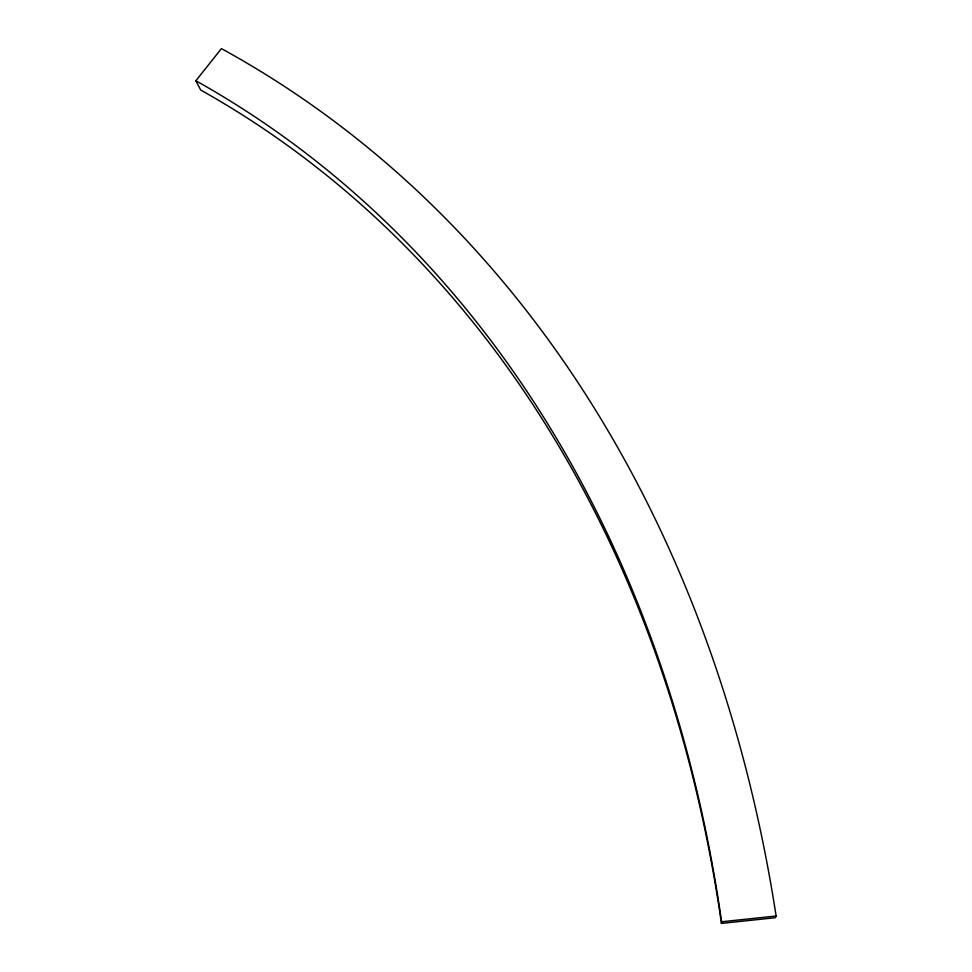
<?xml version="1.0" encoding="UTF-8"?>
<svg xmlns="http://www.w3.org/2000/svg" width="972" height="972" viewBox="0 0 972 972"><rect width="100%" height="100%" fill="white"/><g stroke="black" fill="none" stroke-linecap="round" stroke-linejoin="round"><path stroke-width="1.46" d="M721.431 923.4L721.613 921.772A1571.238 1191.891 -64.4 0 0 195.87 80.773L221.422 48.6A1641.222 1244.111 -64.8 0 1 776.13 916.013L775.304 917.714L721.431 923.4A1549.963 1179.644 -64.5 0 0 200.706 90.019L195.87 80.773M721.613 921.772L776.13 916.013"/></g></svg>
